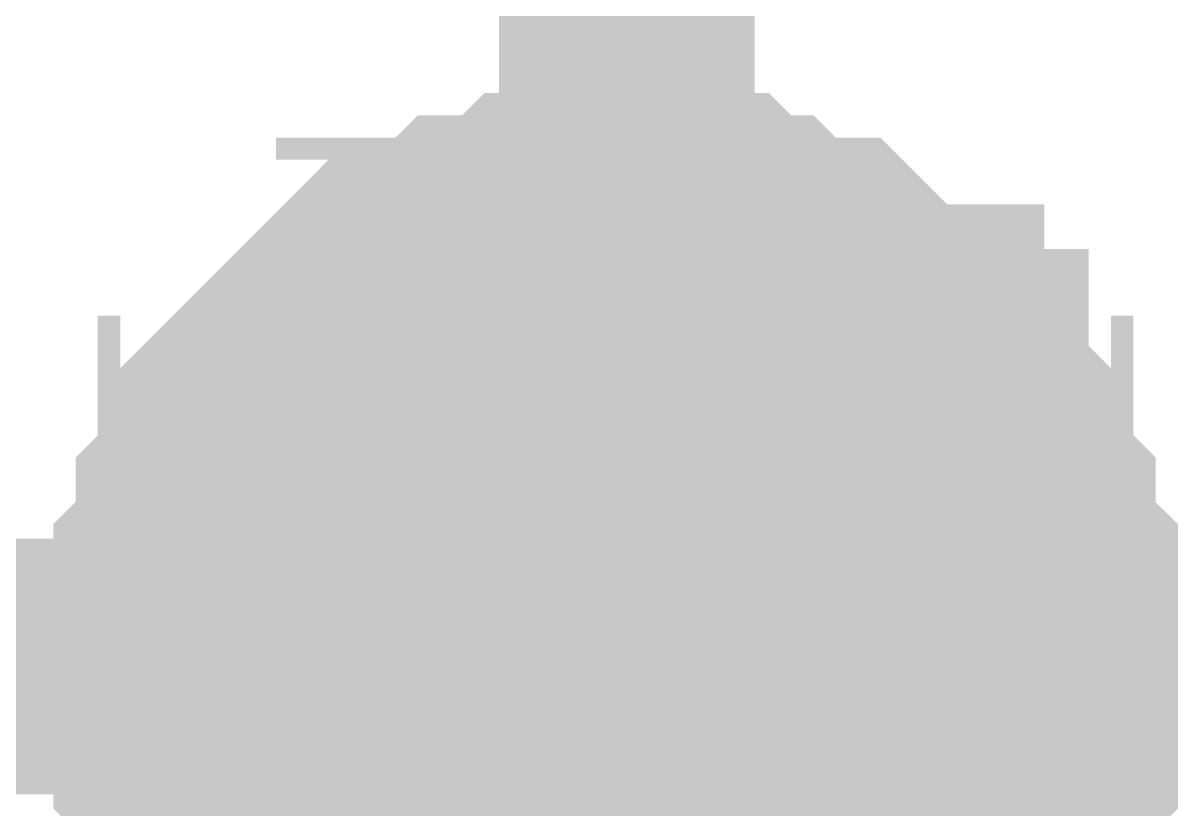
# Model space of a CAD drawing. Header units: inches. Extents: x 0 to 841, y 0 to 594.
# Drawn here: x 676.817 to 678.171, y 347.317 to 348.239 of the extents above; entities that cross this region are included whole.
import ezdxf

# ---------------------------------------------------------------- set-up
doc = ezdxf.new("R2010")
doc.units = ezdxf.units.IN
doc.layers.add('Sheet', color=255, linetype='Continuous')

msp = doc.modelspace()

# ---------------------------------------------------------------- linework, layer by layer
at = {"layer": 'Sheet'}
for points in [[(670.0249, 372.4912, 0.2997, 0.2997, 0), (677.5245, 372.4912, 0.2997, 0.2997, 0), (677.5245, 367.4741, 0.2997, 0.2997, 0), (677.5245, 362.4832, 0.2997, 0.2997, 0), (677.5245, 357.4923, 0.2997, 0.2997, 0), (677.5245, 352.4752, 0.2997, 0.2997, 0), (677.5245, 347.4843, 0.2997, 0.2997, 0), (670.0249, 347.4843, 0.2997, 0.2997, 0)], [(677.0019, 347.4843, 0.2997, 0.2997, 0), (677.0019, 347.5104, 0.2997, 0.2997, 0), (677.0019, 347.5365, 0.2997, 0.2997, 0), (677.0019, 347.5626, 0.2997, 0.2997, 0), (677.0019, 347.5888, 0.2997, 0.2997, 0), (677.028, 347.6149, 0.2997, 0.2997, 0), (677.028, 347.641, 0.2997, 0.2997, 0), (677.028, 347.6672, 0.2997, 0.2997, 0), (677.0541, 347.6933, 0.2997, 0.2997, 0), (677.0541, 347.7194, 0.2997, 0.2997, 0), (677.0541, 347.7456, 0.2997, 0.2997, 0), (677.0803, 347.7456, 0.2997, 0.2997, 0), (677.0803, 347.7717, 0.2997, 0.2997, 0), (677.1064, 347.7978, 0.2997, 0.2997, 0), (677.1325, 347.8239, 0.2997, 0.2997, 0), (677.1325, 347.8239, 0.2997, 0.2997, 0), (677.1586, 347.8501, 0.2997, 0.2997, 0), (677.1848, 347.8762, 0.2997, 0.2997, 0), (677.1848, 347.8762, 0.2997, 0.2997, 0), (677.2109, 347.9023, 0.2997, 0.2997, 0), (677.237, 347.9285, 0.2997, 0.2997, 0), (677.2632, 347.9285, 0.2997, 0.2997, 0), (677.2632, 347.9546, 0.2997, 0.2997, 0), (677.2893, 347.9546, 0.2997, 0.2997, 0), (677.3154, 347.9546, 0.2997, 0.2997, 0), (677.3416, 347.9807, 0.2997, 0.2997, 0), (677.3677, 347.9807, 0.2997, 0.2997, 0), (677.3938, 347.9807, 0.2997, 0.2997, 0), (677.42, 348.0069, 0.2997, 0.2997, 0), (677.4461, 348.0069, 0.2997, 0.2997, 0), (677.4722, 348.0069, 0.2997, 0.2997, 0), (677.4984, 348.0069, 0.2997, 0.2997, 0), (677.5245, 348.0069, 0.2997, 0.2997, 0)], [(677.0019, 347.4843, 0.2997, 0.2997, 0), (677.0019, 347.5104, 0.2997, 0.2997, 0), (677.0019, 347.5365, 0.2997, 0.2997, 0), (677.0019, 347.5626, 0.2997, 0.2997, 0), (677.0019, 347.5888, 0.2997, 0.2997, 0), (677.028, 347.6149, 0.2997, 0.2997, 0), (677.028, 347.641, 0.2997, 0.2997, 0), (677.028, 347.6672, 0.2997, 0.2997, 0), (677.0541, 347.6933, 0.2997, 0.2997, 0), (677.0541, 347.7194, 0.2997, 0.2997, 0), (677.0541, 347.7456, 0.2997, 0.2997, 0), (677.0803, 347.7456, 0.2997, 0.2997, 0), (677.0803, 347.7717, 0.2997, 0.2997, 0), (677.1064, 347.7978, 0.2997, 0.2997, 0), (677.1325, 347.8239, 0.2997, 0.2997, 0), (677.1325, 347.8239, 0.2997, 0.2997, 0), (677.1586, 347.8501, 0.2997, 0.2997, 0), (677.1848, 347.8762, 0.2997, 0.2997, 0), (677.1848, 347.8762, 0.2997, 0.2997, 0), (677.2109, 347.9023, 0.2997, 0.2997, 0), (677.237, 347.9285, 0.2997, 0.2997, 0), (677.2632, 347.9285, 0.2997, 0.2997, 0), (677.2632, 347.9546, 0.2997, 0.2997, 0), (677.2893, 347.9546, 0.2997, 0.2997, 0), (677.3154, 347.9546, 0.2997, 0.2997, 0), (677.3416, 347.9807, 0.2997, 0.2997, 0), (677.3677, 347.9807, 0.2997, 0.2997, 0), (677.3938, 347.9807, 0.2997, 0.2997, 0), (677.42, 348.0069, 0.2997, 0.2997, 0), (677.4461, 348.0069, 0.2997, 0.2997, 0), (677.4722, 348.0069, 0.2997, 0.2997, 0), (677.4984, 348.0069, 0.2997, 0.2997, 0), (677.5245, 348.0069, 0.2997, 0.2997, 0)], [(677.0019, 347.4843, 0.2997, 0.2997, 0), (677.0019, 347.5104, 0.2997, 0.2997, 0), (677.0019, 347.5365, 0.2997, 0.2997, 0), (677.0019, 347.5626, 0.2997, 0.2997, 0), (677.0019, 347.5888, 0.2997, 0.2997, 0), (677.028, 347.6149, 0.2997, 0.2997, 0), (677.028, 347.641, 0.2997, 0.2997, 0), (677.028, 347.6672, 0.2997, 0.2997, 0), (677.0541, 347.6933, 0.2997, 0.2997, 0), (677.0541, 347.7194, 0.2997, 0.2997, 0), (677.0541, 347.7456, 0.2997, 0.2997, 0), (677.0803, 347.7456, 0.2997, 0.2997, 0), (677.0803, 347.7717, 0.2997, 0.2997, 0), (677.1064, 347.7978, 0.2997, 0.2997, 0), (677.1325, 347.8239, 0.2997, 0.2997, 0), (677.1325, 347.8239, 0.2997, 0.2997, 0), (677.1586, 347.8501, 0.2997, 0.2997, 0), (677.1848, 347.8762, 0.2997, 0.2997, 0), (677.1848, 347.8762, 0.2997, 0.2997, 0), (677.2109, 347.9023, 0.2997, 0.2997, 0), (677.237, 347.9285, 0.2997, 0.2997, 0), (677.2632, 347.9285, 0.2997, 0.2997, 0), (677.2632, 347.9546, 0.2997, 0.2997, 0), (677.2893, 347.9546, 0.2997, 0.2997, 0), (677.3154, 347.9546, 0.2997, 0.2997, 0), (677.3416, 347.9807, 0.2997, 0.2997, 0), (677.3677, 347.9807, 0.2997, 0.2997, 0), (677.3938, 347.9807, 0.2997, 0.2997, 0), (677.42, 348.0069, 0.2997, 0.2997, 0), (677.4461, 348.0069, 0.2997, 0.2997, 0), (677.4722, 348.0069, 0.2997, 0.2997, 0), (677.4984, 348.0069, 0.2997, 0.2997, 0), (677.5245, 348.0069, 0.2997, 0.2997, 0)], [(677.0019, 347.4843, 0.2997, 0.2997, 0), (677.0019, 347.5104, 0.2997, 0.2997, 0), (677.0019, 347.5365, 0.2997, 0.2997, 0), (677.0019, 347.5626, 0.2997, 0.2997, 0), (677.0019, 347.5888, 0.2997, 0.2997, 0), (677.028, 347.6149, 0.2997, 0.2997, 0), (677.028, 347.641, 0.2997, 0.2997, 0), (677.028, 347.6672, 0.2997, 0.2997, 0), (677.0541, 347.6933, 0.2997, 0.2997, 0), (677.0541, 347.7194, 0.2997, 0.2997, 0), (677.0541, 347.7456, 0.2997, 0.2997, 0), (677.0803, 347.7456, 0.2997, 0.2997, 0), (677.0803, 347.7717, 0.2997, 0.2997, 0), (677.1064, 347.7978, 0.2997, 0.2997, 0), (677.1325, 347.8239, 0.2997, 0.2997, 0), (677.1325, 347.8239, 0.2997, 0.2997, 0), (677.1586, 347.8501, 0.2997, 0.2997, 0), (677.1848, 347.8762, 0.2997, 0.2997, 0), (677.1848, 347.8762, 0.2997, 0.2997, 0), (677.2109, 347.9023, 0.2997, 0.2997, 0), (677.237, 347.9285, 0.2997, 0.2997, 0), (677.2632, 347.9285, 0.2997, 0.2997, 0), (677.2632, 347.9546, 0.2997, 0.2997, 0), (677.2893, 347.9546, 0.2997, 0.2997, 0), (677.3154, 347.9546, 0.2997, 0.2997, 0), (677.3416, 347.9807, 0.2997, 0.2997, 0), (677.3677, 347.9807, 0.2997, 0.2997, 0), (677.3938, 347.9807, 0.2997, 0.2997, 0), (677.42, 348.0069, 0.2997, 0.2997, 0), (677.4461, 348.0069, 0.2997, 0.2997, 0), (677.4722, 348.0069, 0.2997, 0.2997, 0), (677.4984, 348.0069, 0.2997, 0.2997, 0), (677.5245, 348.0069, 0.2997, 0.2997, 0)], [(677.5245, 348.0069, 0.2997, 0.2997, 0), (677.5245, 348.0069, 0.2997, 0.2997, 0)], [(677.5245, 348.0069, 0.2997, 0.2997, 0), (677.5506, 348.0069, 0.2997, 0.2997, 0), (677.5767, 348.0069, 0.2997, 0.2997, 0), (677.6029, 348.0069, 0.2997, 0.2997, 0), (677.629, 348.0069, 0.2997, 0.2997, 0), (677.6551, 347.9807, 0.2997, 0.2997, 0), (677.6551, 347.9807, 0.2997, 0.2997, 0), (677.6813, 347.9807, 0.2997, 0.2997, 0), (677.7074, 347.9546, 0.2997, 0.2997, 0), (677.7335, 347.9546, 0.2997, 0.2997, 0), (677.7597, 347.9546, 0.2997, 0.2997, 0), (677.7858, 347.9285, 0.2997, 0.2997, 0), (677.7858, 347.9285, 0.2997, 0.2997, 0), (677.8119, 347.9023, 0.2997, 0.2997, 0), (677.8381, 347.8762, 0.2997, 0.2997, 0), (677.8642, 347.8762, 0.2997, 0.2997, 0), (677.8642, 347.8501, 0.2997, 0.2997, 0), (677.8903, 347.8239, 0.2997, 0.2997, 0), (677.9164, 347.8239, 0.2997, 0.2997, 0), (677.9164, 347.7978, 0.2997, 0.2997, 0), (677.9426, 347.7717, 0.2997, 0.2997, 0), (677.9426, 347.7456, 0.2997, 0.2997, 0), (677.9687, 347.7456, 0.2997, 0.2997, 0), (677.9687, 347.7194, 0.2997, 0.2997, 0), (677.9687, 347.6933, 0.2997, 0.2997, 0), (677.9948, 347.6672, 0.2997, 0.2997, 0), (677.9948, 347.641, 0.2997, 0.2997, 0), (677.9948, 347.6149, 0.2997, 0.2997, 0), (678.021, 347.5888, 0.2997, 0.2997, 0), (678.021, 347.5626, 0.2997, 0.2997, 0), (678.021, 347.5365, 0.2997, 0.2997, 0), (678.021, 347.5104, 0.2997, 0.2997, 0), (678.021, 347.4843, 0.2997, 0.2997, 0)], [(677.5245, 348.0069, 0.2997, 0.2997, 0), (677.5245, 348.0069, 0.2997, 0.2997, 0)], [(677.5245, 348.0069, 0.2997, 0.2997, 0), (677.5506, 348.0069, 0.2997, 0.2997, 0), (677.5767, 348.0069, 0.2997, 0.2997, 0), (677.6029, 348.0069, 0.2997, 0.2997, 0), (677.629, 348.0069, 0.2997, 0.2997, 0), (677.6551, 347.9807, 0.2997, 0.2997, 0), (677.6551, 347.9807, 0.2997, 0.2997, 0), (677.6813, 347.9807, 0.2997, 0.2997, 0), (677.7074, 347.9546, 0.2997, 0.2997, 0), (677.7335, 347.9546, 0.2997, 0.2997, 0), (677.7597, 347.9546, 0.2997, 0.2997, 0), (677.7858, 347.9285, 0.2997, 0.2997, 0), (677.7858, 347.9285, 0.2997, 0.2997, 0), (677.8119, 347.9023, 0.2997, 0.2997, 0), (677.8381, 347.8762, 0.2997, 0.2997, 0), (677.8642, 347.8762, 0.2997, 0.2997, 0), (677.8642, 347.8501, 0.2997, 0.2997, 0), (677.8903, 347.8239, 0.2997, 0.2997, 0), (677.9164, 347.8239, 0.2997, 0.2997, 0), (677.9164, 347.7978, 0.2997, 0.2997, 0), (677.9426, 347.7717, 0.2997, 0.2997, 0), (677.9426, 347.7456, 0.2997, 0.2997, 0), (677.9687, 347.7456, 0.2997, 0.2997, 0), (677.9687, 347.7194, 0.2997, 0.2997, 0), (677.9687, 347.6933, 0.2997, 0.2997, 0), (677.9948, 347.6672, 0.2997, 0.2997, 0), (677.9948, 347.641, 0.2997, 0.2997, 0), (677.9948, 347.6149, 0.2997, 0.2997, 0), (678.021, 347.5888, 0.2997, 0.2997, 0), (678.021, 347.5626, 0.2997, 0.2997, 0), (678.021, 347.5365, 0.2997, 0.2997, 0), (678.021, 347.5104, 0.2997, 0.2997, 0), (678.021, 347.4843, 0.2997, 0.2997, 0)], [(677.5245, 348.0069, 0.2997, 0.2997, 0), (677.5245, 348.0069, 0.2997, 0.2997, 0)], [(677.5245, 348.0069, 0.2997, 0.2997, 0), (677.5506, 348.0069, 0.2997, 0.2997, 0), (677.5767, 348.0069, 0.2997, 0.2997, 0), (677.6029, 348.0069, 0.2997, 0.2997, 0), (677.629, 348.0069, 0.2997, 0.2997, 0), (677.6551, 347.9807, 0.2997, 0.2997, 0), (677.6551, 347.9807, 0.2997, 0.2997, 0), (677.6813, 347.9807, 0.2997, 0.2997, 0), (677.7074, 347.9546, 0.2997, 0.2997, 0), (677.7335, 347.9546, 0.2997, 0.2997, 0), (677.7597, 347.9546, 0.2997, 0.2997, 0), (677.7858, 347.9285, 0.2997, 0.2997, 0), (677.7858, 347.9285, 0.2997, 0.2997, 0), (677.8119, 347.9023, 0.2997, 0.2997, 0), (677.8381, 347.8762, 0.2997, 0.2997, 0), (677.8642, 347.8762, 0.2997, 0.2997, 0), (677.8642, 347.8501, 0.2997, 0.2997, 0), (677.8903, 347.8239, 0.2997, 0.2997, 0), (677.9164, 347.8239, 0.2997, 0.2997, 0), (677.9164, 347.7978, 0.2997, 0.2997, 0), (677.9426, 347.7717, 0.2997, 0.2997, 0), (677.9426, 347.7456, 0.2997, 0.2997, 0), (677.9687, 347.7456, 0.2997, 0.2997, 0), (677.9687, 347.7194, 0.2997, 0.2997, 0), (677.9687, 347.6933, 0.2997, 0.2997, 0), (677.9948, 347.6672, 0.2997, 0.2997, 0), (677.9948, 347.641, 0.2997, 0.2997, 0), (677.9948, 347.6149, 0.2997, 0.2997, 0), (678.021, 347.5888, 0.2997, 0.2997, 0), (678.021, 347.5626, 0.2997, 0.2997, 0), (678.021, 347.5365, 0.2997, 0.2997, 0), (678.021, 347.5104, 0.2997, 0.2997, 0), (678.021, 347.4843, 0.2997, 0.2997, 0)], [(677.5245, 348.0069, 0.2997, 0.2997, 0), (677.5245, 348.0069, 0.2997, 0.2997, 0)], [(677.5245, 348.0069, 0.2997, 0.2997, 0), (677.5506, 348.0069, 0.2997, 0.2997, 0), (677.5767, 348.0069, 0.2997, 0.2997, 0), (677.6029, 348.0069, 0.2997, 0.2997, 0), (677.629, 348.0069, 0.2997, 0.2997, 0), (677.6551, 347.9807, 0.2997, 0.2997, 0), (677.6551, 347.9807, 0.2997, 0.2997, 0), (677.6813, 347.9807, 0.2997, 0.2997, 0), (677.7074, 347.9546, 0.2997, 0.2997, 0), (677.7335, 347.9546, 0.2997, 0.2997, 0), (677.7597, 347.9546, 0.2997, 0.2997, 0), (677.7858, 347.9285, 0.2997, 0.2997, 0), (677.7858, 347.9285, 0.2997, 0.2997, 0), (677.8119, 347.9023, 0.2997, 0.2997, 0), (677.8381, 347.8762, 0.2997, 0.2997, 0), (677.8642, 347.8762, 0.2997, 0.2997, 0), (677.8642, 347.8501, 0.2997, 0.2997, 0), (677.8903, 347.8239, 0.2997, 0.2997, 0), (677.9164, 347.8239, 0.2997, 0.2997, 0), (677.9164, 347.7978, 0.2997, 0.2997, 0), (677.9426, 347.7717, 0.2997, 0.2997, 0), (677.9426, 347.7456, 0.2997, 0.2997, 0), (677.9687, 347.7456, 0.2997, 0.2997, 0), (677.9687, 347.7194, 0.2997, 0.2997, 0), (677.9687, 347.6933, 0.2997, 0.2997, 0), (677.9948, 347.6672, 0.2997, 0.2997, 0), (677.9948, 347.641, 0.2997, 0.2997, 0), (677.9948, 347.6149, 0.2997, 0.2997, 0), (678.021, 347.5888, 0.2997, 0.2997, 0), (678.021, 347.5626, 0.2997, 0.2997, 0), (678.021, 347.5365, 0.2997, 0.2997, 0), (678.021, 347.5104, 0.2997, 0.2997, 0), (678.021, 347.4843, 0.2997, 0.2997, 0)], [(677.0019, 347.4843, 0.0991, 0.0991, 0), (677.0019, 347.5104, 0.0991, 0.0991, 0), (677.0019, 347.5365, 0.0991, 0.0991, 0), (677.0019, 347.5626, 0.0991, 0.0991, 0), (677.0019, 347.5888, 0.0991, 0.0991, 0), (677.028, 347.6149, 0.0991, 0.0991, 0), (677.028, 347.641, 0.0991, 0.0991, 0), (677.028, 347.6672, 0.0991, 0.0991, 0), (677.0541, 347.6933, 0.0991, 0.0991, 0), (677.0541, 347.7194, 0.0991, 0.0991, 0), (677.0541, 347.7456, 0.0991, 0.0991, 0), (677.0803, 347.7456, 0.0991, 0.0991, 0), (677.0803, 347.7717, 0.0991, 0.0991, 0), (677.1064, 347.7978, 0.0991, 0.0991, 0), (677.1325, 347.8239, 0.0991, 0.0991, 0), (677.1325, 347.8239, 0.0991, 0.0991, 0), (677.1586, 347.8501, 0.0991, 0.0991, 0), (677.1848, 347.8762, 0.0991, 0.0991, 0), (677.1848, 347.8762, 0.0991, 0.0991, 0), (677.2109, 347.9023, 0.0991, 0.0991, 0), (677.237, 347.9285, 0.0991, 0.0991, 0), (677.2632, 347.9285, 0.0991, 0.0991, 0), (677.2632, 347.9546, 0.0991, 0.0991, 0), (677.2893, 347.9546, 0.0991, 0.0991, 0), (677.3154, 347.9546, 0.0991, 0.0991, 0), (677.3416, 347.9807, 0.0991, 0.0991, 0), (677.3677, 347.9807, 0.0991, 0.0991, 0), (677.3938, 347.9807, 0.0991, 0.0991, 0), (677.42, 348.0069, 0.0991, 0.0991, 0), (677.4461, 348.0069, 0.0991, 0.0991, 0), (677.4722, 348.0069, 0.0991, 0.0991, 0), (677.4984, 348.0069, 0.0991, 0.0991, 0), (677.5245, 348.0069, 0.0991, 0.0991, 0)], [(677.0019, 347.4843, 0.0991, 0.0991, 0), (677.0019, 347.5104, 0.0991, 0.0991, 0), (677.0019, 347.5365, 0.0991, 0.0991, 0), (677.0019, 347.5626, 0.0991, 0.0991, 0), (677.0019, 347.5888, 0.0991, 0.0991, 0), (677.028, 347.6149, 0.0991, 0.0991, 0), (677.028, 347.641, 0.0991, 0.0991, 0), (677.028, 347.6672, 0.0991, 0.0991, 0), (677.0541, 347.6933, 0.0991, 0.0991, 0), (677.0541, 347.7194, 0.0991, 0.0991, 0), (677.0541, 347.7456, 0.0991, 0.0991, 0), (677.0803, 347.7456, 0.0991, 0.0991, 0), (677.0803, 347.7717, 0.0991, 0.0991, 0), (677.1064, 347.7978, 0.0991, 0.0991, 0), (677.1325, 347.8239, 0.0991, 0.0991, 0), (677.1325, 347.8239, 0.0991, 0.0991, 0), (677.1586, 347.8501, 0.0991, 0.0991, 0), (677.1848, 347.8762, 0.0991, 0.0991, 0), (677.1848, 347.8762, 0.0991, 0.0991, 0), (677.2109, 347.9023, 0.0991, 0.0991, 0), (677.237, 347.9285, 0.0991, 0.0991, 0), (677.2632, 347.9285, 0.0991, 0.0991, 0), (677.2632, 347.9546, 0.0991, 0.0991, 0), (677.2893, 347.9546, 0.0991, 0.0991, 0), (677.3154, 347.9546, 0.0991, 0.0991, 0), (677.3416, 347.9807, 0.0991, 0.0991, 0), (677.3677, 347.9807, 0.0991, 0.0991, 0), (677.3938, 347.9807, 0.0991, 0.0991, 0), (677.42, 348.0069, 0.0991, 0.0991, 0), (677.4461, 348.0069, 0.0991, 0.0991, 0), (677.4722, 348.0069, 0.0991, 0.0991, 0), (677.4984, 348.0069, 0.0991, 0.0991, 0), (677.5245, 348.0069, 0.0991, 0.0991, 0)], [(677.0019, 347.4843, 0.0991, 0.0991, 0), (677.0019, 347.5104, 0.0991, 0.0991, 0), (677.0019, 347.5365, 0.0991, 0.0991, 0), (677.0019, 347.5626, 0.0991, 0.0991, 0), (677.0019, 347.5888, 0.0991, 0.0991, 0), (677.028, 347.6149, 0.0991, 0.0991, 0), (677.028, 347.641, 0.0991, 0.0991, 0), (677.028, 347.6672, 0.0991, 0.0991, 0), (677.0541, 347.6933, 0.0991, 0.0991, 0), (677.0541, 347.7194, 0.0991, 0.0991, 0), (677.0541, 347.7456, 0.0991, 0.0991, 0), (677.0803, 347.7456, 0.0991, 0.0991, 0), (677.0803, 347.7717, 0.0991, 0.0991, 0), (677.1064, 347.7978, 0.0991, 0.0991, 0), (677.1325, 347.8239, 0.0991, 0.0991, 0), (677.1325, 347.8239, 0.0991, 0.0991, 0), (677.1586, 347.8501, 0.0991, 0.0991, 0), (677.1848, 347.8762, 0.0991, 0.0991, 0), (677.1848, 347.8762, 0.0991, 0.0991, 0), (677.2109, 347.9023, 0.0991, 0.0991, 0), (677.237, 347.9285, 0.0991, 0.0991, 0), (677.2632, 347.9285, 0.0991, 0.0991, 0), (677.2632, 347.9546, 0.0991, 0.0991, 0), (677.2893, 347.9546, 0.0991, 0.0991, 0), (677.3154, 347.9546, 0.0991, 0.0991, 0), (677.3416, 347.9807, 0.0991, 0.0991, 0), (677.3677, 347.9807, 0.0991, 0.0991, 0), (677.3938, 347.9807, 0.0991, 0.0991, 0), (677.42, 348.0069, 0.0991, 0.0991, 0), (677.4461, 348.0069, 0.0991, 0.0991, 0), (677.4722, 348.0069, 0.0991, 0.0991, 0), (677.4984, 348.0069, 0.0991, 0.0991, 0), (677.5245, 348.0069, 0.0991, 0.0991, 0)], [(677.0019, 347.4843, 0.0991, 0.0991, 0), (677.0019, 347.5104, 0.0991, 0.0991, 0), (677.0019, 347.5365, 0.0991, 0.0991, 0), (677.0019, 347.5626, 0.0991, 0.0991, 0), (677.0019, 347.5888, 0.0991, 0.0991, 0), (677.028, 347.6149, 0.0991, 0.0991, 0), (677.028, 347.641, 0.0991, 0.0991, 0), (677.028, 347.6672, 0.0991, 0.0991, 0), (677.0541, 347.6933, 0.0991, 0.0991, 0), (677.0541, 347.7194, 0.0991, 0.0991, 0), (677.0541, 347.7456, 0.0991, 0.0991, 0), (677.0803, 347.7456, 0.0991, 0.0991, 0), (677.0803, 347.7717, 0.0991, 0.0991, 0), (677.1064, 347.7978, 0.0991, 0.0991, 0), (677.1325, 347.8239, 0.0991, 0.0991, 0), (677.1325, 347.8239, 0.0991, 0.0991, 0), (677.1586, 347.8501, 0.0991, 0.0991, 0), (677.1848, 347.8762, 0.0991, 0.0991, 0), (677.1848, 347.8762, 0.0991, 0.0991, 0), (677.2109, 347.9023, 0.0991, 0.0991, 0), (677.237, 347.9285, 0.0991, 0.0991, 0), (677.2632, 347.9285, 0.0991, 0.0991, 0), (677.2632, 347.9546, 0.0991, 0.0991, 0), (677.2893, 347.9546, 0.0991, 0.0991, 0), (677.3154, 347.9546, 0.0991, 0.0991, 0), (677.3416, 347.9807, 0.0991, 0.0991, 0), (677.3677, 347.9807, 0.0991, 0.0991, 0), (677.3938, 347.9807, 0.0991, 0.0991, 0), (677.42, 348.0069, 0.0991, 0.0991, 0), (677.4461, 348.0069, 0.0991, 0.0991, 0), (677.4722, 348.0069, 0.0991, 0.0991, 0), (677.4984, 348.0069, 0.0991, 0.0991, 0), (677.5245, 348.0069, 0.0991, 0.0991, 0)], [(677.5245, 348.0069, 0.0991, 0.0991, 0), (677.5245, 348.0069, 0.0991, 0.0991, 0)], [(677.5245, 348.0069, 0.0991, 0.0991, 0), (677.5506, 348.0069, 0.0991, 0.0991, 0), (677.5767, 348.0069, 0.0991, 0.0991, 0), (677.6029, 348.0069, 0.0991, 0.0991, 0), (677.629, 348.0069, 0.0991, 0.0991, 0), (677.6551, 347.9807, 0.0991, 0.0991, 0), (677.6551, 347.9807, 0.0991, 0.0991, 0), (677.6813, 347.9807, 0.0991, 0.0991, 0), (677.7074, 347.9546, 0.0991, 0.0991, 0), (677.7335, 347.9546, 0.0991, 0.0991, 0), (677.7597, 347.9546, 0.0991, 0.0991, 0), (677.7858, 347.9285, 0.0991, 0.0991, 0), (677.7858, 347.9285, 0.0991, 0.0991, 0), (677.8119, 347.9023, 0.0991, 0.0991, 0), (677.8381, 347.8762, 0.0991, 0.0991, 0), (677.8642, 347.8762, 0.0991, 0.0991, 0), (677.8642, 347.8501, 0.0991, 0.0991, 0), (677.8903, 347.8239, 0.0991, 0.0991, 0), (677.9164, 347.8239, 0.0991, 0.0991, 0), (677.9164, 347.7978, 0.0991, 0.0991, 0), (677.9426, 347.7717, 0.0991, 0.0991, 0), (677.9426, 347.7456, 0.0991, 0.0991, 0), (677.9687, 347.7456, 0.0991, 0.0991, 0), (677.9687, 347.7194, 0.0991, 0.0991, 0), (677.9687, 347.6933, 0.0991, 0.0991, 0), (677.9948, 347.6672, 0.0991, 0.0991, 0), (677.9948, 347.641, 0.0991, 0.0991, 0), (677.9948, 347.6149, 0.0991, 0.0991, 0), (678.021, 347.5888, 0.0991, 0.0991, 0), (678.021, 347.5626, 0.0991, 0.0991, 0), (678.021, 347.5365, 0.0991, 0.0991, 0), (678.021, 347.5104, 0.0991, 0.0991, 0), (678.021, 347.4843, 0.0991, 0.0991, 0)], [(677.5245, 348.0069, 0.0991, 0.0991, 0), (677.5245, 348.0069, 0.0991, 0.0991, 0)], [(677.5245, 348.0069, 0.0991, 0.0991, 0), (677.5506, 348.0069, 0.0991, 0.0991, 0), (677.5767, 348.0069, 0.0991, 0.0991, 0), (677.6029, 348.0069, 0.0991, 0.0991, 0), (677.629, 348.0069, 0.0991, 0.0991, 0), (677.6551, 347.9807, 0.0991, 0.0991, 0), (677.6551, 347.9807, 0.0991, 0.0991, 0), (677.6813, 347.9807, 0.0991, 0.0991, 0), (677.7074, 347.9546, 0.0991, 0.0991, 0), (677.7335, 347.9546, 0.0991, 0.0991, 0), (677.7597, 347.9546, 0.0991, 0.0991, 0), (677.7858, 347.9285, 0.0991, 0.0991, 0), (677.7858, 347.9285, 0.0991, 0.0991, 0), (677.8119, 347.9023, 0.0991, 0.0991, 0), (677.8381, 347.8762, 0.0991, 0.0991, 0), (677.8642, 347.8762, 0.0991, 0.0991, 0), (677.8642, 347.8501, 0.0991, 0.0991, 0), (677.8903, 347.8239, 0.0991, 0.0991, 0), (677.9164, 347.8239, 0.0991, 0.0991, 0), (677.9164, 347.7978, 0.0991, 0.0991, 0), (677.9426, 347.7717, 0.0991, 0.0991, 0), (677.9426, 347.7456, 0.0991, 0.0991, 0), (677.9687, 347.7456, 0.0991, 0.0991, 0), (677.9687, 347.7194, 0.0991, 0.0991, 0), (677.9687, 347.6933, 0.0991, 0.0991, 0), (677.9948, 347.6672, 0.0991, 0.0991, 0), (677.9948, 347.641, 0.0991, 0.0991, 0), (677.9948, 347.6149, 0.0991, 0.0991, 0), (678.021, 347.5888, 0.0991, 0.0991, 0), (678.021, 347.5626, 0.0991, 0.0991, 0), (678.021, 347.5365, 0.0991, 0.0991, 0), (678.021, 347.5104, 0.0991, 0.0991, 0), (678.021, 347.4843, 0.0991, 0.0991, 0)], [(677.5245, 348.0069, 0.0991, 0.0991, 0), (677.5245, 348.0069, 0.0991, 0.0991, 0)], [(677.5245, 348.0069, 0.0991, 0.0991, 0), (677.5506, 348.0069, 0.0991, 0.0991, 0), (677.5767, 348.0069, 0.0991, 0.0991, 0), (677.6029, 348.0069, 0.0991, 0.0991, 0), (677.629, 348.0069, 0.0991, 0.0991, 0), (677.6551, 347.9807, 0.0991, 0.0991, 0), (677.6551, 347.9807, 0.0991, 0.0991, 0), (677.6813, 347.9807, 0.0991, 0.0991, 0), (677.7074, 347.9546, 0.0991, 0.0991, 0), (677.7335, 347.9546, 0.0991, 0.0991, 0), (677.7597, 347.9546, 0.0991, 0.0991, 0), (677.7858, 347.9285, 0.0991, 0.0991, 0), (677.7858, 347.9285, 0.0991, 0.0991, 0), (677.8119, 347.9023, 0.0991, 0.0991, 0), (677.8381, 347.8762, 0.0991, 0.0991, 0), (677.8642, 347.8762, 0.0991, 0.0991, 0), (677.8642, 347.8501, 0.0991, 0.0991, 0), (677.8903, 347.8239, 0.0991, 0.0991, 0), (677.9164, 347.8239, 0.0991, 0.0991, 0), (677.9164, 347.7978, 0.0991, 0.0991, 0), (677.9426, 347.7717, 0.0991, 0.0991, 0), (677.9426, 347.7456, 0.0991, 0.0991, 0), (677.9687, 347.7456, 0.0991, 0.0991, 0), (677.9687, 347.7194, 0.0991, 0.0991, 0), (677.9687, 347.6933, 0.0991, 0.0991, 0), (677.9948, 347.6672, 0.0991, 0.0991, 0), (677.9948, 347.641, 0.0991, 0.0991, 0), (677.9948, 347.6149, 0.0991, 0.0991, 0), (678.021, 347.5888, 0.0991, 0.0991, 0), (678.021, 347.5626, 0.0991, 0.0991, 0), (678.021, 347.5365, 0.0991, 0.0991, 0), (678.021, 347.5104, 0.0991, 0.0991, 0), (678.021, 347.4843, 0.0991, 0.0991, 0)], [(677.5245, 348.0069, 0.0991, 0.0991, 0), (677.5245, 348.0069, 0.0991, 0.0991, 0)], [(677.5245, 348.0069, 0.0991, 0.0991, 0), (677.5506, 348.0069, 0.0991, 0.0991, 0), (677.5767, 348.0069, 0.0991, 0.0991, 0), (677.6029, 348.0069, 0.0991, 0.0991, 0), (677.629, 348.0069, 0.0991, 0.0991, 0), (677.6551, 347.9807, 0.0991, 0.0991, 0), (677.6551, 347.9807, 0.0991, 0.0991, 0), (677.6813, 347.9807, 0.0991, 0.0991, 0), (677.7074, 347.9546, 0.0991, 0.0991, 0), (677.7335, 347.9546, 0.0991, 0.0991, 0), (677.7597, 347.9546, 0.0991, 0.0991, 0), (677.7858, 347.9285, 0.0991, 0.0991, 0), (677.7858, 347.9285, 0.0991, 0.0991, 0), (677.8119, 347.9023, 0.0991, 0.0991, 0), (677.8381, 347.8762, 0.0991, 0.0991, 0), (677.8642, 347.8762, 0.0991, 0.0991, 0), (677.8642, 347.8501, 0.0991, 0.0991, 0), (677.8903, 347.8239, 0.0991, 0.0991, 0), (677.9164, 347.8239, 0.0991, 0.0991, 0), (677.9164, 347.7978, 0.0991, 0.0991, 0), (677.9426, 347.7717, 0.0991, 0.0991, 0), (677.9426, 347.7456, 0.0991, 0.0991, 0), (677.9687, 347.7456, 0.0991, 0.0991, 0), (677.9687, 347.7194, 0.0991, 0.0991, 0), (677.9687, 347.6933, 0.0991, 0.0991, 0), (677.9948, 347.6672, 0.0991, 0.0991, 0), (677.9948, 347.641, 0.0991, 0.0991, 0), (677.9948, 347.6149, 0.0991, 0.0991, 0), (678.021, 347.5888, 0.0991, 0.0991, 0), (678.021, 347.5626, 0.0991, 0.0991, 0), (678.021, 347.5365, 0.0991, 0.0991, 0), (678.021, 347.5104, 0.0991, 0.0991, 0), (678.021, 347.4843, 0.0991, 0.0991, 0)], [(677.1325, 347.1446, 0.2997, 0.2997, 0), (677.1325, 347.1707, 0.2997, 0.2997, 0), (677.1064, 347.1707, 0.2997, 0.2997, 0), (677.0803, 347.1968, 0.2997, 0.2997, 0), (677.0803, 347.2229, 0.2997, 0.2997, 0), (677.0541, 347.2491, 0.2997, 0.2997, 0), (677.0541, 347.2752, 0.2997, 0.2997, 0), (677.0541, 347.2752, 0.2997, 0.2997, 0), (677.028, 347.3013, 0.2997, 0.2997, 0), (677.028, 347.3275, 0.2997, 0.2997, 0), (677.028, 347.3536, 0.2997, 0.2997, 0), (677.0019, 347.3797, 0.2997, 0.2997, 0), (677.0019, 347.4059, 0.2997, 0.2997, 0), (677.0019, 347.432, 0.2997, 0.2997, 0), (677.0019, 347.4581, 0.2997, 0.2997, 0), (677.0019, 347.4843, 0.2997, 0.2997, 0)], [(677.0019, 347.4843, 0.2997, 0.2997, 0), (677.0019, 347.4843, 0.2997, 0.2997, 0)], [(677.1325, 347.1446, 0.2997, 0.2997, 0), (677.1325, 347.1707, 0.2997, 0.2997, 0), (677.1064, 347.1707, 0.2997, 0.2997, 0), (677.0803, 347.1968, 0.2997, 0.2997, 0), (677.0803, 347.2229, 0.2997, 0.2997, 0), (677.0541, 347.2491, 0.2997, 0.2997, 0), (677.0541, 347.2752, 0.2997, 0.2997, 0), (677.0541, 347.2752, 0.2997, 0.2997, 0), (677.028, 347.3013, 0.2997, 0.2997, 0), (677.028, 347.3275, 0.2997, 0.2997, 0), (677.028, 347.3536, 0.2997, 0.2997, 0), (677.0019, 347.3797, 0.2997, 0.2997, 0), (677.0019, 347.4059, 0.2997, 0.2997, 0), (677.0019, 347.432, 0.2997, 0.2997, 0), (677.0019, 347.4581, 0.2997, 0.2997, 0), (677.0019, 347.4843, 0.2997, 0.2997, 0)], [(677.0019, 347.4843, 0.2997, 0.2997, 0), (677.0019, 347.4843, 0.2997, 0.2997, 0)], [(677.1325, 347.1446, 0.2997, 0.2997, 0), (677.1325, 347.1707, 0.2997, 0.2997, 0), (677.1064, 347.1707, 0.2997, 0.2997, 0), (677.0803, 347.1968, 0.2997, 0.2997, 0), (677.0803, 347.2229, 0.2997, 0.2997, 0), (677.0541, 347.2491, 0.2997, 0.2997, 0), (677.0541, 347.2752, 0.2997, 0.2997, 0), (677.0541, 347.2752, 0.2997, 0.2997, 0), (677.028, 347.3013, 0.2997, 0.2997, 0), (677.028, 347.3275, 0.2997, 0.2997, 0), (677.028, 347.3536, 0.2997, 0.2997, 0), (677.0019, 347.3797, 0.2997, 0.2997, 0), (677.0019, 347.4059, 0.2997, 0.2997, 0), (677.0019, 347.432, 0.2997, 0.2997, 0), (677.0019, 347.4581, 0.2997, 0.2997, 0), (677.0019, 347.4843, 0.2997, 0.2997, 0)], [(677.0019, 347.4843, 0.2997, 0.2997, 0), (677.0019, 347.4843, 0.2997, 0.2997, 0)], [(677.1325, 347.1446, 0.2997, 0.2997, 0), (677.1325, 347.1707, 0.2997, 0.2997, 0), (677.1064, 347.1707, 0.2997, 0.2997, 0), (677.0803, 347.1968, 0.2997, 0.2997, 0), (677.0803, 347.2229, 0.2997, 0.2997, 0), (677.0541, 347.2491, 0.2997, 0.2997, 0), (677.0541, 347.2752, 0.2997, 0.2997, 0), (677.0541, 347.2752, 0.2997, 0.2997, 0), (677.028, 347.3013, 0.2997, 0.2997, 0), (677.028, 347.3275, 0.2997, 0.2997, 0), (677.028, 347.3536, 0.2997, 0.2997, 0), (677.0019, 347.3797, 0.2997, 0.2997, 0), (677.0019, 347.4059, 0.2997, 0.2997, 0), (677.0019, 347.432, 0.2997, 0.2997, 0), (677.0019, 347.4581, 0.2997, 0.2997, 0), (677.0019, 347.4843, 0.2997, 0.2997, 0)], [(677.0019, 347.4843, 0.2997, 0.2997, 0), (677.0019, 347.4843, 0.2997, 0.2997, 0)], [(677.5245, 347.4843, 0.2997, 0.2997, 0), (677.5245, 344.9496, 0.2997, 0.2997, 0)], [(678.021, 347.4843, 0.2997, 0.2997, 0), (678.021, 347.4581, 0.2997, 0.2997, 0), (678.021, 347.432, 0.2997, 0.2997, 0), (678.021, 347.4059, 0.2997, 0.2997, 0), (678.021, 347.3797, 0.2997, 0.2997, 0), (677.9948, 347.3536, 0.2997, 0.2997, 0), (677.9948, 347.3275, 0.2997, 0.2997, 0), (677.9948, 347.3013, 0.2997, 0.2997, 0), (677.9687, 347.2752, 0.2997, 0.2997, 0), (677.9687, 347.2752, 0.2997, 0.2997, 0), (677.9687, 347.2491, 0.2997, 0.2997, 0), (677.9426, 347.2229, 0.2997, 0.2997, 0), (677.9426, 347.1968, 0.2997, 0.2997, 0), (677.9164, 347.1707, 0.2997, 0.2997, 0), (677.9164, 347.1707, 0.2997, 0.2997, 0), (677.8903, 347.1446, 0.2997, 0.2997, 0)], [(678.021, 347.4843, 0.2997, 0.2997, 0), (678.021, 347.4581, 0.2997, 0.2997, 0), (678.021, 347.432, 0.2997, 0.2997, 0), (678.021, 347.4059, 0.2997, 0.2997, 0), (678.021, 347.3797, 0.2997, 0.2997, 0), (677.9948, 347.3536, 0.2997, 0.2997, 0), (677.9948, 347.3275, 0.2997, 0.2997, 0), (677.9948, 347.3013, 0.2997, 0.2997, 0), (677.9687, 347.2752, 0.2997, 0.2997, 0), (677.9687, 347.2752, 0.2997, 0.2997, 0), (677.9687, 347.2491, 0.2997, 0.2997, 0), (677.9426, 347.2229, 0.2997, 0.2997, 0), (677.9426, 347.1968, 0.2997, 0.2997, 0), (677.9164, 347.1707, 0.2997, 0.2997, 0), (677.9164, 347.1707, 0.2997, 0.2997, 0), (677.8903, 347.1446, 0.2997, 0.2997, 0)], [(678.021, 347.4843, 0.2997, 0.2997, 0), (678.021, 347.4581, 0.2997, 0.2997, 0), (678.021, 347.432, 0.2997, 0.2997, 0), (678.021, 347.4059, 0.2997, 0.2997, 0), (678.021, 347.3797, 0.2997, 0.2997, 0), (677.9948, 347.3536, 0.2997, 0.2997, 0), (677.9948, 347.3275, 0.2997, 0.2997, 0), (677.9948, 347.3013, 0.2997, 0.2997, 0), (677.9687, 347.2752, 0.2997, 0.2997, 0), (677.9687, 347.2752, 0.2997, 0.2997, 0), (677.9687, 347.2491, 0.2997, 0.2997, 0), (677.9426, 347.2229, 0.2997, 0.2997, 0), (677.9426, 347.1968, 0.2997, 0.2997, 0), (677.9164, 347.1707, 0.2997, 0.2997, 0), (677.9164, 347.1707, 0.2997, 0.2997, 0), (677.8903, 347.1446, 0.2997, 0.2997, 0)], [(678.021, 347.4843, 0.2997, 0.2997, 0), (678.021, 347.4581, 0.2997, 0.2997, 0), (678.021, 347.432, 0.2997, 0.2997, 0), (678.021, 347.4059, 0.2997, 0.2997, 0), (678.021, 347.3797, 0.2997, 0.2997, 0), (677.9948, 347.3536, 0.2997, 0.2997, 0), (677.9948, 347.3275, 0.2997, 0.2997, 0), (677.9948, 347.3013, 0.2997, 0.2997, 0), (677.9687, 347.2752, 0.2997, 0.2997, 0), (677.9687, 347.2752, 0.2997, 0.2997, 0), (677.9687, 347.2491, 0.2997, 0.2997, 0), (677.9426, 347.2229, 0.2997, 0.2997, 0), (677.9426, 347.1968, 0.2997, 0.2997, 0), (677.9164, 347.1707, 0.2997, 0.2997, 0), (677.9164, 347.1707, 0.2997, 0.2997, 0), (677.8903, 347.1446, 0.2997, 0.2997, 0)], [(678.021, 347.4843, 0.2997, 0.2997, 0), (678.021, 347.4843, 0.2997, 0.2997, 0), (678.021, 347.4843, 0.2997, 0.2997, 0), (678.021, 347.4843, 0.2997, 0.2997, 0), (678.021, 347.4843, 0.2997, 0.2997, 0), (678.021, 347.4843, 0.2997, 0.2997, 0), (678.021, 347.4843, 0.2997, 0.2997, 0), (678.021, 347.4843, 0.2997, 0.2997, 0), (678.021, 347.4843, 0.2997, 0.2997, 0), (678.021, 347.4843, 0.2997, 0.2997, 0), (678.021, 347.4843, 0.2997, 0.2997, 0), (678.021, 347.4843, 0.2997, 0.2997, 0), (678.021, 347.4843, 0.2997, 0.2997, 0), (678.021, 347.4843, 0.2997, 0.2997, 0), (678.021, 347.4843, 0.2997, 0.2997, 0), (678.021, 347.4843, 0.2997, 0.2997, 0), (678.021, 347.4843, 0.2997, 0.2997, 0), (678.021, 347.4843, 0.2997, 0.2997, 0), (678.021, 347.4843, 0.2997, 0.2997, 0), (678.021, 347.4843, 0.2997, 0.2997, 0), (678.021, 347.4843, 0.2997, 0.2997, 0), (678.021, 347.4843, 0.2997, 0.2997, 0), (678.021, 347.4843, 0.2997, 0.2997, 0), (678.021, 347.4843, 0.2997, 0.2997, 0), (678.021, 347.4843, 0.2997, 0.2997, 0), (678.021, 347.4843, 0.2997, 0.2997, 0), (678.021, 347.4843, 0.2997, 0.2997, 0), (678.021, 347.4843, 0.2997, 0.2997, 0), (678.021, 347.4843, 0.2997, 0.2997, 0), (678.021, 347.4843, 0.2997, 0.2997, 0), (678.021, 347.4843, 0.2997, 0.2997, 0), (678.021, 347.4843, 0.2997, 0.2997, 0), (678.021, 347.4843, 0.2997, 0.2997, 0)], [(678.021, 347.4843, 0.2997, 0.2997, 0), (678.021, 347.4843, 0.2997, 0.2997, 0)], [(678.021, 347.4843, 0.2997, 0.2997, 0), (678.021, 347.4843, 0.2997, 0.2997, 0), (678.021, 347.4843, 0.2997, 0.2997, 0), (678.021, 347.4843, 0.2997, 0.2997, 0), (678.021, 347.4843, 0.2997, 0.2997, 0), (678.021, 347.4843, 0.2997, 0.2997, 0), (678.021, 347.4843, 0.2997, 0.2997, 0), (678.021, 347.4843, 0.2997, 0.2997, 0), (678.021, 347.4843, 0.2997, 0.2997, 0), (678.021, 347.4843, 0.2997, 0.2997, 0), (678.021, 347.4843, 0.2997, 0.2997, 0), (678.021, 347.4843, 0.2997, 0.2997, 0), (678.021, 347.4843, 0.2997, 0.2997, 0), (678.021, 347.4843, 0.2997, 0.2997, 0), (678.021, 347.4843, 0.2997, 0.2997, 0), (678.021, 347.4843, 0.2997, 0.2997, 0), (678.021, 347.4843, 0.2997, 0.2997, 0), (678.021, 347.4843, 0.2997, 0.2997, 0), (678.021, 347.4843, 0.2997, 0.2997, 0), (678.021, 347.4843, 0.2997, 0.2997, 0), (678.021, 347.4843, 0.2997, 0.2997, 0), (678.021, 347.4843, 0.2997, 0.2997, 0), (678.021, 347.4843, 0.2997, 0.2997, 0), (678.021, 347.4843, 0.2997, 0.2997, 0), (678.021, 347.4843, 0.2997, 0.2997, 0), (678.021, 347.4843, 0.2997, 0.2997, 0), (678.021, 347.4843, 0.2997, 0.2997, 0), (678.021, 347.4843, 0.2997, 0.2997, 0), (678.021, 347.4843, 0.2997, 0.2997, 0), (678.021, 347.4843, 0.2997, 0.2997, 0), (678.021, 347.4843, 0.2997, 0.2997, 0), (678.021, 347.4843, 0.2997, 0.2997, 0), (678.021, 347.4843, 0.2997, 0.2997, 0)], [(678.021, 347.4843, 0.2997, 0.2997, 0), (678.021, 347.4843, 0.2997, 0.2997, 0)], [(678.021, 347.4843, 0.2997, 0.2997, 0), (678.021, 347.4843, 0.2997, 0.2997, 0), (678.021, 347.4843, 0.2997, 0.2997, 0), (678.021, 347.4843, 0.2997, 0.2997, 0), (678.021, 347.4843, 0.2997, 0.2997, 0), (678.021, 347.4843, 0.2997, 0.2997, 0), (678.021, 347.4843, 0.2997, 0.2997, 0), (678.021, 347.4843, 0.2997, 0.2997, 0), (678.021, 347.4843, 0.2997, 0.2997, 0), (678.021, 347.4843, 0.2997, 0.2997, 0), (678.021, 347.4843, 0.2997, 0.2997, 0), (678.021, 347.4843, 0.2997, 0.2997, 0), (678.021, 347.4843, 0.2997, 0.2997, 0), (678.021, 347.4843, 0.2997, 0.2997, 0), (678.021, 347.4843, 0.2997, 0.2997, 0), (678.021, 347.4843, 0.2997, 0.2997, 0), (678.021, 347.4843, 0.2997, 0.2997, 0), (678.021, 347.4843, 0.2997, 0.2997, 0), (678.021, 347.4843, 0.2997, 0.2997, 0), (678.021, 347.4843, 0.2997, 0.2997, 0), (678.021, 347.4843, 0.2997, 0.2997, 0), (678.021, 347.4843, 0.2997, 0.2997, 0), (678.021, 347.4843, 0.2997, 0.2997, 0), (678.021, 347.4843, 0.2997, 0.2997, 0), (678.021, 347.4843, 0.2997, 0.2997, 0), (678.021, 347.4843, 0.2997, 0.2997, 0), (678.021, 347.4843, 0.2997, 0.2997, 0), (678.021, 347.4843, 0.2997, 0.2997, 0), (678.021, 347.4843, 0.2997, 0.2997, 0), (678.021, 347.4843, 0.2997, 0.2997, 0), (678.021, 347.4843, 0.2997, 0.2997, 0), (678.021, 347.4843, 0.2997, 0.2997, 0), (678.021, 347.4843, 0.2997, 0.2997, 0)], [(678.021, 347.4843, 0.2997, 0.2997, 0), (678.021, 347.4843, 0.2997, 0.2997, 0)], [(678.021, 347.4843, 0.2997, 0.2997, 0), (678.021, 347.4843, 0.2997, 0.2997, 0), (678.021, 347.4843, 0.2997, 0.2997, 0), (678.021, 347.4843, 0.2997, 0.2997, 0), (678.021, 347.4843, 0.2997, 0.2997, 0), (678.021, 347.4843, 0.2997, 0.2997, 0), (678.021, 347.4843, 0.2997, 0.2997, 0), (678.021, 347.4843, 0.2997, 0.2997, 0), (678.021, 347.4843, 0.2997, 0.2997, 0), (678.021, 347.4843, 0.2997, 0.2997, 0), (678.021, 347.4843, 0.2997, 0.2997, 0), (678.021, 347.4843, 0.2997, 0.2997, 0), (678.021, 347.4843, 0.2997, 0.2997, 0), (678.021, 347.4843, 0.2997, 0.2997, 0), (678.021, 347.4843, 0.2997, 0.2997, 0), (678.021, 347.4843, 0.2997, 0.2997, 0), (678.021, 347.4843, 0.2997, 0.2997, 0), (678.021, 347.4843, 0.2997, 0.2997, 0), (678.021, 347.4843, 0.2997, 0.2997, 0), (678.021, 347.4843, 0.2997, 0.2997, 0), (678.021, 347.4843, 0.2997, 0.2997, 0), (678.021, 347.4843, 0.2997, 0.2997, 0), (678.021, 347.4843, 0.2997, 0.2997, 0), (678.021, 347.4843, 0.2997, 0.2997, 0), (678.021, 347.4843, 0.2997, 0.2997, 0), (678.021, 347.4843, 0.2997, 0.2997, 0), (678.021, 347.4843, 0.2997, 0.2997, 0), (678.021, 347.4843, 0.2997, 0.2997, 0), (678.021, 347.4843, 0.2997, 0.2997, 0), (678.021, 347.4843, 0.2997, 0.2997, 0), (678.021, 347.4843, 0.2997, 0.2997, 0), (678.021, 347.4843, 0.2997, 0.2997, 0), (678.021, 347.4843, 0.2997, 0.2997, 0)], [(678.021, 347.4843, 0.2997, 0.2997, 0), (678.021, 347.4843, 0.2997, 0.2997, 0)], [(677.0541, 347.2491, 0.0991, 0.0991, 0), (677.0541, 347.2752, 0.0991, 0.0991, 0), (677.0541, 347.2752, 0.0991, 0.0991, 0), (677.028, 347.3013, 0.0991, 0.0991, 0), (677.028, 347.3275, 0.0991, 0.0991, 0), (677.028, 347.3536, 0.0991, 0.0991, 0), (677.0019, 347.3797, 0.0991, 0.0991, 0), (677.0019, 347.4059, 0.0991, 0.0991, 0), (677.0019, 347.432, 0.0991, 0.0991, 0), (677.0019, 347.4581, 0.0991, 0.0991, 0), (677.0019, 347.4843, 0.0991, 0.0991, 0)], [(677.0019, 347.4843, 0.0991, 0.0991, 0), (677.0019, 347.4843, 0.0991, 0.0991, 0)], [(677.0541, 347.2491, 0.0991, 0.0991, 0), (677.0541, 347.2752, 0.0991, 0.0991, 0), (677.0541, 347.2752, 0.0991, 0.0991, 0), (677.028, 347.3013, 0.0991, 0.0991, 0), (677.028, 347.3275, 0.0991, 0.0991, 0), (677.028, 347.3536, 0.0991, 0.0991, 0), (677.0019, 347.3797, 0.0991, 0.0991, 0), (677.0019, 347.4059, 0.0991, 0.0991, 0), (677.0019, 347.432, 0.0991, 0.0991, 0), (677.0019, 347.4581, 0.0991, 0.0991, 0), (677.0019, 347.4843, 0.0991, 0.0991, 0)], [(677.0019, 347.4843, 0.0991, 0.0991, 0), (677.0019, 347.4843, 0.0991, 0.0991, 0)], [(677.0541, 347.2491, 0.0991, 0.0991, 0), (677.0541, 347.2752, 0.0991, 0.0991, 0), (677.0541, 347.2752, 0.0991, 0.0991, 0), (677.028, 347.3013, 0.0991, 0.0991, 0), (677.028, 347.3275, 0.0991, 0.0991, 0), (677.028, 347.3536, 0.0991, 0.0991, 0), (677.0019, 347.3797, 0.0991, 0.0991, 0), (677.0019, 347.4059, 0.0991, 0.0991, 0), (677.0019, 347.432, 0.0991, 0.0991, 0), (677.0019, 347.4581, 0.0991, 0.0991, 0), (677.0019, 347.4843, 0.0991, 0.0991, 0)], [(677.0019, 347.4843, 0.0991, 0.0991, 0), (677.0019, 347.4843, 0.0991, 0.0991, 0)], [(677.0541, 347.2491, 0.0991, 0.0991, 0), (677.0541, 347.2752, 0.0991, 0.0991, 0), (677.0541, 347.2752, 0.0991, 0.0991, 0), (677.028, 347.3013, 0.0991, 0.0991, 0), (677.028, 347.3275, 0.0991, 0.0991, 0), (677.028, 347.3536, 0.0991, 0.0991, 0), (677.0019, 347.3797, 0.0991, 0.0991, 0), (677.0019, 347.4059, 0.0991, 0.0991, 0), (677.0019, 347.432, 0.0991, 0.0991, 0), (677.0019, 347.4581, 0.0991, 0.0991, 0), (677.0019, 347.4843, 0.0991, 0.0991, 0)], [(677.0019, 347.4843, 0.0991, 0.0991, 0), (677.0019, 347.4843, 0.0991, 0.0991, 0)], [(678.021, 347.4843, 0.0991, 0.0991, 0), (678.021, 347.4581, 0.0991, 0.0991, 0), (678.021, 347.432, 0.0991, 0.0991, 0), (678.021, 347.4059, 0.0991, 0.0991, 0), (678.021, 347.3797, 0.0991, 0.0991, 0), (677.9948, 347.3536, 0.0991, 0.0991, 0), (677.9948, 347.3275, 0.0991, 0.0991, 0), (677.9948, 347.3013, 0.0991, 0.0991, 0), (677.9687, 347.2752, 0.0991, 0.0991, 0), (677.9687, 347.2752, 0.0991, 0.0991, 0), (677.9687, 347.2491, 0.0991, 0.0991, 0)], [(678.021, 347.4843, 0.0991, 0.0991, 0), (678.021, 347.4581, 0.0991, 0.0991, 0), (678.021, 347.432, 0.0991, 0.0991, 0), (678.021, 347.4059, 0.0991, 0.0991, 0), (678.021, 347.3797, 0.0991, 0.0991, 0), (677.9948, 347.3536, 0.0991, 0.0991, 0), (677.9948, 347.3275, 0.0991, 0.0991, 0), (677.9948, 347.3013, 0.0991, 0.0991, 0), (677.9687, 347.2752, 0.0991, 0.0991, 0), (677.9687, 347.2752, 0.0991, 0.0991, 0), (677.9687, 347.2491, 0.0991, 0.0991, 0)], [(678.021, 347.4843, 0.0991, 0.0991, 0), (678.021, 347.4581, 0.0991, 0.0991, 0), (678.021, 347.432, 0.0991, 0.0991, 0), (678.021, 347.4059, 0.0991, 0.0991, 0), (678.021, 347.3797, 0.0991, 0.0991, 0), (677.9948, 347.3536, 0.0991, 0.0991, 0), (677.9948, 347.3275, 0.0991, 0.0991, 0), (677.9948, 347.3013, 0.0991, 0.0991, 0), (677.9687, 347.2752, 0.0991, 0.0991, 0), (677.9687, 347.2752, 0.0991, 0.0991, 0), (677.9687, 347.2491, 0.0991, 0.0991, 0)], [(678.021, 347.4843, 0.0991, 0.0991, 0), (678.021, 347.4581, 0.0991, 0.0991, 0), (678.021, 347.432, 0.0991, 0.0991, 0), (678.021, 347.4059, 0.0991, 0.0991, 0), (678.021, 347.3797, 0.0991, 0.0991, 0), (677.9948, 347.3536, 0.0991, 0.0991, 0), (677.9948, 347.3275, 0.0991, 0.0991, 0), (677.9948, 347.3013, 0.0991, 0.0991, 0), (677.9687, 347.2752, 0.0991, 0.0991, 0), (677.9687, 347.2752, 0.0991, 0.0991, 0), (677.9687, 347.2491, 0.0991, 0.0991, 0)], [(678.021, 347.4843, 0.0991, 0.0991, 0), (678.021, 347.4843, 0.0991, 0.0991, 0), (678.021, 347.4843, 0.0991, 0.0991, 0), (678.021, 347.4843, 0.0991, 0.0991, 0), (678.021, 347.4843, 0.0991, 0.0991, 0), (678.021, 347.4843, 0.0991, 0.0991, 0), (678.021, 347.4843, 0.0991, 0.0991, 0), (678.021, 347.4843, 0.0991, 0.0991, 0), (678.021, 347.4843, 0.0991, 0.0991, 0), (678.021, 347.4843, 0.0991, 0.0991, 0), (678.021, 347.4843, 0.0991, 0.0991, 0), (678.021, 347.4843, 0.0991, 0.0991, 0), (678.021, 347.4843, 0.0991, 0.0991, 0), (678.021, 347.4843, 0.0991, 0.0991, 0), (678.021, 347.4843, 0.0991, 0.0991, 0), (678.021, 347.4843, 0.0991, 0.0991, 0), (678.021, 347.4843, 0.0991, 0.0991, 0), (678.021, 347.4843, 0.0991, 0.0991, 0), (678.021, 347.4843, 0.0991, 0.0991, 0), (678.021, 347.4843, 0.0991, 0.0991, 0), (678.021, 347.4843, 0.0991, 0.0991, 0), (678.021, 347.4843, 0.0991, 0.0991, 0), (678.021, 347.4843, 0.0991, 0.0991, 0), (678.021, 347.4843, 0.0991, 0.0991, 0), (678.021, 347.4843, 0.0991, 0.0991, 0), (678.021, 347.4843, 0.0991, 0.0991, 0), (678.021, 347.4843, 0.0991, 0.0991, 0), (678.021, 347.4843, 0.0991, 0.0991, 0), (678.021, 347.4843, 0.0991, 0.0991, 0), (678.021, 347.4843, 0.0991, 0.0991, 0), (678.021, 347.4843, 0.0991, 0.0991, 0), (678.021, 347.4843, 0.0991, 0.0991, 0), (678.021, 347.4843, 0.0991, 0.0991, 0)], [(678.021, 347.4843, 0.0991, 0.0991, 0), (678.021, 347.4843, 0.0991, 0.0991, 0)], [(678.021, 347.4843, 0.0991, 0.0991, 0), (678.021, 347.4843, 0.0991, 0.0991, 0), (678.021, 347.4843, 0.0991, 0.0991, 0), (678.021, 347.4843, 0.0991, 0.0991, 0), (678.021, 347.4843, 0.0991, 0.0991, 0), (678.021, 347.4843, 0.0991, 0.0991, 0), (678.021, 347.4843, 0.0991, 0.0991, 0), (678.021, 347.4843, 0.0991, 0.0991, 0), (678.021, 347.4843, 0.0991, 0.0991, 0), (678.021, 347.4843, 0.0991, 0.0991, 0), (678.021, 347.4843, 0.0991, 0.0991, 0), (678.021, 347.4843, 0.0991, 0.0991, 0), (678.021, 347.4843, 0.0991, 0.0991, 0), (678.021, 347.4843, 0.0991, 0.0991, 0), (678.021, 347.4843, 0.0991, 0.0991, 0), (678.021, 347.4843, 0.0991, 0.0991, 0), (678.021, 347.4843, 0.0991, 0.0991, 0), (678.021, 347.4843, 0.0991, 0.0991, 0), (678.021, 347.4843, 0.0991, 0.0991, 0), (678.021, 347.4843, 0.0991, 0.0991, 0), (678.021, 347.4843, 0.0991, 0.0991, 0), (678.021, 347.4843, 0.0991, 0.0991, 0), (678.021, 347.4843, 0.0991, 0.0991, 0), (678.021, 347.4843, 0.0991, 0.0991, 0), (678.021, 347.4843, 0.0991, 0.0991, 0), (678.021, 347.4843, 0.0991, 0.0991, 0), (678.021, 347.4843, 0.0991, 0.0991, 0), (678.021, 347.4843, 0.0991, 0.0991, 0), (678.021, 347.4843, 0.0991, 0.0991, 0), (678.021, 347.4843, 0.0991, 0.0991, 0), (678.021, 347.4843, 0.0991, 0.0991, 0), (678.021, 347.4843, 0.0991, 0.0991, 0), (678.021, 347.4843, 0.0991, 0.0991, 0)], [(678.021, 347.4843, 0.0991, 0.0991, 0), (678.021, 347.4843, 0.0991, 0.0991, 0)], [(678.021, 347.4843, 0.0991, 0.0991, 0), (678.021, 347.4843, 0.0991, 0.0991, 0), (678.021, 347.4843, 0.0991, 0.0991, 0), (678.021, 347.4843, 0.0991, 0.0991, 0), (678.021, 347.4843, 0.0991, 0.0991, 0), (678.021, 347.4843, 0.0991, 0.0991, 0), (678.021, 347.4843, 0.0991, 0.0991, 0), (678.021, 347.4843, 0.0991, 0.0991, 0), (678.021, 347.4843, 0.0991, 0.0991, 0), (678.021, 347.4843, 0.0991, 0.0991, 0), (678.021, 347.4843, 0.0991, 0.0991, 0), (678.021, 347.4843, 0.0991, 0.0991, 0), (678.021, 347.4843, 0.0991, 0.0991, 0), (678.021, 347.4843, 0.0991, 0.0991, 0), (678.021, 347.4843, 0.0991, 0.0991, 0), (678.021, 347.4843, 0.0991, 0.0991, 0), (678.021, 347.4843, 0.0991, 0.0991, 0), (678.021, 347.4843, 0.0991, 0.0991, 0), (678.021, 347.4843, 0.0991, 0.0991, 0), (678.021, 347.4843, 0.0991, 0.0991, 0), (678.021, 347.4843, 0.0991, 0.0991, 0), (678.021, 347.4843, 0.0991, 0.0991, 0), (678.021, 347.4843, 0.0991, 0.0991, 0), (678.021, 347.4843, 0.0991, 0.0991, 0), (678.021, 347.4843, 0.0991, 0.0991, 0), (678.021, 347.4843, 0.0991, 0.0991, 0), (678.021, 347.4843, 0.0991, 0.0991, 0), (678.021, 347.4843, 0.0991, 0.0991, 0), (678.021, 347.4843, 0.0991, 0.0991, 0), (678.021, 347.4843, 0.0991, 0.0991, 0), (678.021, 347.4843, 0.0991, 0.0991, 0), (678.021, 347.4843, 0.0991, 0.0991, 0), (678.021, 347.4843, 0.0991, 0.0991, 0)], [(678.021, 347.4843, 0.0991, 0.0991, 0), (678.021, 347.4843, 0.0991, 0.0991, 0)], [(678.021, 347.4843, 0.0991, 0.0991, 0), (678.021, 347.4843, 0.0991, 0.0991, 0), (678.021, 347.4843, 0.0991, 0.0991, 0), (678.021, 347.4843, 0.0991, 0.0991, 0), (678.021, 347.4843, 0.0991, 0.0991, 0), (678.021, 347.4843, 0.0991, 0.0991, 0), (678.021, 347.4843, 0.0991, 0.0991, 0), (678.021, 347.4843, 0.0991, 0.0991, 0), (678.021, 347.4843, 0.0991, 0.0991, 0), (678.021, 347.4843, 0.0991, 0.0991, 0), (678.021, 347.4843, 0.0991, 0.0991, 0), (678.021, 347.4843, 0.0991, 0.0991, 0), (678.021, 347.4843, 0.0991, 0.0991, 0), (678.021, 347.4843, 0.0991, 0.0991, 0), (678.021, 347.4843, 0.0991, 0.0991, 0), (678.021, 347.4843, 0.0991, 0.0991, 0), (678.021, 347.4843, 0.0991, 0.0991, 0), (678.021, 347.4843, 0.0991, 0.0991, 0), (678.021, 347.4843, 0.0991, 0.0991, 0), (678.021, 347.4843, 0.0991, 0.0991, 0), (678.021, 347.4843, 0.0991, 0.0991, 0), (678.021, 347.4843, 0.0991, 0.0991, 0), (678.021, 347.4843, 0.0991, 0.0991, 0), (678.021, 347.4843, 0.0991, 0.0991, 0), (678.021, 347.4843, 0.0991, 0.0991, 0), (678.021, 347.4843, 0.0991, 0.0991, 0), (678.021, 347.4843, 0.0991, 0.0991, 0), (678.021, 347.4843, 0.0991, 0.0991, 0), (678.021, 347.4843, 0.0991, 0.0991, 0), (678.021, 347.4843, 0.0991, 0.0991, 0), (678.021, 347.4843, 0.0991, 0.0991, 0), (678.021, 347.4843, 0.0991, 0.0991, 0), (678.021, 347.4843, 0.0991, 0.0991, 0)], [(678.021, 347.4843, 0.0991, 0.0991, 0), (678.021, 347.4843, 0.0991, 0.0991, 0)]]:
    msp.add_lwpolyline(points, format="xyseb", dxfattribs=at)
msp.add_lwpolyline([(677.246, 347.5, 0.508, 0.508, 1), (677.754, 347.5, 0.508, 0.508, 1)], format="xyseb", close=True, dxfattribs=at)

doc.saveas('drawing.dxf')
